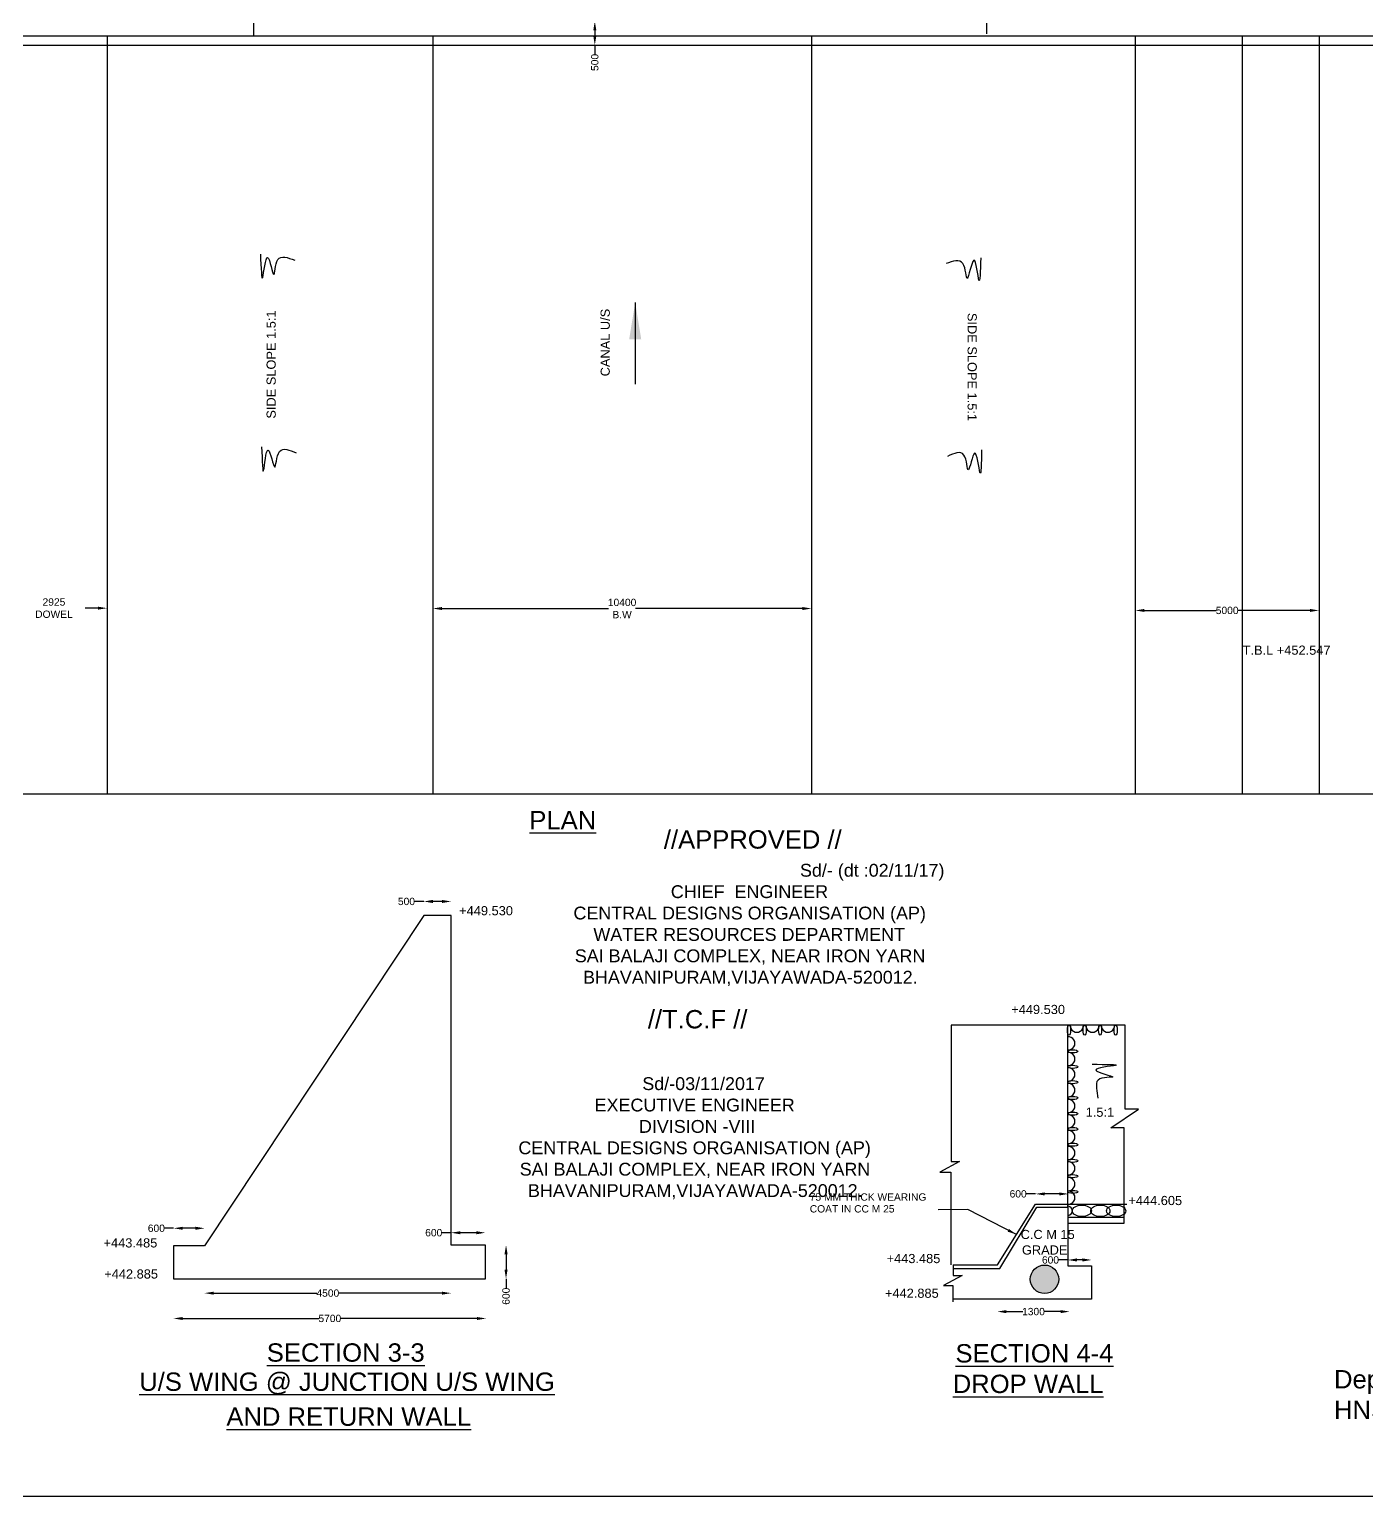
# Model space of a CAD drawing. Header units: millimetres. Extents: x 1715538 to 1727429, y 45608974 to 45617487.
# Drawn here: x 1719330 to 1722978, y 45608974 to 45612977 of the extents above; entities that cross this region are included whole.
import ezdxf

# ---------------------------------------------------------------- set-up
doc = ezdxf.new("R2010")
doc.units = ezdxf.units.MM
doc.header["$MEASUREMENT"] = 0
for name, color, linetype in [('DIMENSION', 7, 'Continuous'), ('DIMENSIONS', 7, 'Continuous'), ('DRAWING', 2, 'Continuous'), ('TEXT', 7, 'Continuous')]:
    doc.layers.add(name, color=color, linetype=linetype)
doc.styles.get("Standard").update_dxf_attribs({"font": 'arial.ttf', "height": 20})
doc.dimstyles.get("Standard").update_dxf_attribs({"dimtxt": 20, "dimasz": 25, "dimexe": 0.18, "dimexo": 0.0625, "dimgap": 0.09, "dimtad": 0, "dimdec": 0, "dimzin": 0, "dimdsep": 46, "dimtxsty": 'Standard', "dimcen": 0.09, "dimse1": 1, "dimse2": 1, "dimadec": 0, "dimazin": 0, "dimtfac": 1, "dimtdec": 0, "dimtofl": 0, "dimtmove": 0, "dimatfit": 3, "dimfxl": 1, "dimtolj": 1, "dimtzin": 0, "dimarcsym": 0})

# ---------------------------------------------------------------- blocks, each defined once
blk = doc.blocks.new('*D85')
at = {"layer": 'Defpoints', "color": 0, "transparency": 16777216}
for p in [(1720872.7, 45612999.7), (1720872.7, 45612934.3), (1720872.7, 45612934.3)]:
    blk.add_point(p, dxfattribs=at)
at = {"layer": 'TEXT', "color": 0, "lineweight": -2, "transparency": 16777216}
for p, q in [((1720872.7, 45612974.7), (1720872.7, 45612959.3)), ((1720872.7, 45612934.3), (1720872.7, 45612909.3))]:
    blk.add_line(p, q, dxfattribs=at)
at = {"layer": 'TEXT', "color": 0, "transparency": 16777216}
for points in [[(1720868.6, 45612974.7), (1720876.9, 45612974.7), (1720872.7, 45612999.7)], [(1720868.6, 45612959.3), (1720876.9, 45612959.3), (1720872.7, 45612934.3)]]:
    blk.add_solid(points, dxfattribs=at)
at = {"layer": 'TEXT', "color": 0, "transparency": 16777216, "insert": (1720872.7, 45612887.2), "char_height": 20, "attachment_point": 5, "rotation": 90}
blk.add_mtext('\\A1;500', dxfattribs=at)
blk = doc.blocks.new('*D103')
at = {"layer": 'Defpoints', "color": 0, "transparency": 16777216}
for p in [(1722347.2, 45611392.1), (1722347.2, 45611392.1), (1722848.4, 45611392.1)]:
    blk.add_point(p, dxfattribs=at)
at = {"layer": 'TEXT', "color": 0, "lineweight": -2, "transparency": 16777216}
for p, q in [((1722372.2, 45611392.1), (1722567.9, 45611392.1)), ((1722823.4, 45611392.1), (1722627.7, 45611392.1))]:
    blk.add_line(p, q, dxfattribs=at)
at = {"layer": 'TEXT', "color": 0, "transparency": 16777216}
for points in [[(1722372.2, 45611396.3), (1722372.2, 45611388), (1722347.2, 45611392.1)], [(1722823.4, 45611396.3), (1722823.4, 45611388), (1722848.4, 45611392.1)]]:
    blk.add_solid(points, dxfattribs=at)
at = {"layer": 'TEXT', "color": 0, "transparency": 16777216, "insert": (1722597.8, 45611392.1), "char_height": 20, "attachment_point": 5}
blk.add_mtext('\\A1;5000', dxfattribs=at)
blk = doc.blocks.new('*D104')
at = {"layer": 'Defpoints', "color": 0, "transparency": 16777216}
for p in [(1720430.7, 45611397.4), (1720430.7, 45611392.1), (1721463.5, 45611392.1)]:
    blk.add_point(p, dxfattribs=at)
at = {"layer": 'TEXT', "color": 0, "lineweight": -2, "transparency": 16777216}
for p, q in [((1720455.7, 45611397.4), (1720910.3, 45611397.4)), ((1721438.5, 45611397.4), (1720983.8, 45611397.4))]:
    blk.add_line(p, q, dxfattribs=at)
at = {"layer": 'TEXT', "color": 0, "transparency": 16777216}
for points in [[(1720455.7, 45611401.6), (1720455.7, 45611393.2), (1720430.7, 45611397.4)], [(1721438.5, 45611401.6), (1721438.5, 45611393.2), (1721463.5, 45611397.4)]]:
    blk.add_solid(points, dxfattribs=at)
at = {"layer": 'TEXT', "color": 0, "transparency": 16777216, "insert": (1720947.1, 45611397.4), "char_height": 20, "attachment_point": 5}
blk.add_mtext('\\A1;10400 \\PB.W', dxfattribs=at)
blk = doc.blocks.new('*D114')
at = {"layer": 'Defpoints', "color": 0, "transparency": 16777216}
for p in [(1719723.7, 45609706.6), (1719723.7, 45609659.1), (1719808.2, 45609659.1)]:
    blk.add_point(p, dxfattribs=at)
at = {"layer": 'TEXT', "color": 0, "lineweight": -2, "transparency": 16777216}
for p, q in [((1719723.7, 45609706.6), (1719698.7, 45609706.6)), ((1719783.2, 45609706.6), (1719748.7, 45609706.6))]:
    blk.add_line(p, q, dxfattribs=at)
at = {"layer": 'TEXT', "color": 0, "transparency": 16777216}
for points in [[(1719748.7, 45609710.8), (1719748.7, 45609702.5), (1719723.7, 45609706.6)], [(1719783.2, 45609710.8), (1719783.2, 45609702.5), (1719808.2, 45609706.6)]]:
    blk.add_solid(points, dxfattribs=at)
at = {"layer": 'TEXT', "color": 0, "transparency": 16777216, "insert": (1719676.5, 45609706.6), "char_height": 20, "attachment_point": 5}
blk.add_mtext('\\A1;600', dxfattribs=at)
blk = doc.blocks.new('*D115')
at = {"layer": 'Defpoints', "color": 0, "transparency": 16777216}
for p in [(1719808.2, 45609659.1), (1720480.5, 45609660.9), (1720480.5, 45609529.7)]:
    blk.add_point(p, dxfattribs=at)
at = {"layer": 'TEXT', "color": 0, "lineweight": -2, "transparency": 16777216}
for p, q in [((1719833.2, 45609529.7), (1720114.1, 45609529.7)), ((1720455.5, 45609529.7), (1720174.7, 45609529.7))]:
    blk.add_line(p, q, dxfattribs=at)
at = {"layer": 'TEXT', "color": 0, "transparency": 16777216}
for points in [[(1719833.2, 45609533.8), (1719833.2, 45609525.5), (1719808.2, 45609529.7)], [(1720455.5, 45609533.8), (1720455.5, 45609525.5), (1720480.5, 45609529.7)]]:
    blk.add_solid(points, dxfattribs=at)
at = {"layer": 'TEXT', "color": 0, "transparency": 16777216, "insert": (1720144.4, 45609529.7), "char_height": 20, "attachment_point": 5}
blk.add_mtext('\\A1;4500', dxfattribs=at)
blk = doc.blocks.new('*D116')
at = {"layer": 'Defpoints', "color": 0, "transparency": 16777216}
for p in [(1719723.6, 45609457.2), (1720576, 45609460.6), (1720576, 45609456)]:
    blk.add_point(p, dxfattribs=at)
at = {"layer": 'DIMENSIONS', "color": 0, "lineweight": -2, "transparency": 16777216}
for p, q in [((1719748.6, 45609460.6), (1720119.9, 45609460.6)), ((1720551, 45609460.6), (1720179.7, 45609460.6))]:
    blk.add_line(p, q, dxfattribs=at)
at = {"layer": 'DIMENSIONS', "color": 0, "transparency": 16777216}
for points in [[(1719748.6, 45609464.7), (1719748.6, 45609456.4), (1719723.6, 45609460.6)], [(1720551, 45609464.7), (1720551, 45609456.4), (1720576, 45609460.6)]]:
    blk.add_solid(points, dxfattribs=at)
at = {"layer": 'DIMENSIONS', "color": 0, "transparency": 16777216, "insert": (1720149.8, 45609460.6), "char_height": 20, "attachment_point": 5}
blk.add_mtext('\\A1;5700', dxfattribs=at)
blk = doc.blocks.new('*D117')
at = {"layer": 'Defpoints', "color": 0, "transparency": 16777216}
for p in [(1720574.3, 45609660.9), (1720574.3, 45609568.5), (1720630.5, 45609568.5)]:
    blk.add_point(p, dxfattribs=at)
at = {"layer": 'TEXT', "color": 0, "lineweight": -2, "transparency": 16777216}
for p, q in [((1720630.5, 45609635.9), (1720630.5, 45609593.5)), ((1720630.5, 45609568.5), (1720630.5, 45609543.5))]:
    blk.add_line(p, q, dxfattribs=at)
at = {"layer": 'TEXT', "color": 0, "transparency": 16777216}
for points in [[(1720626.3, 45609635.9), (1720634.7, 45609635.9), (1720630.5, 45609660.9)], [(1720626.3, 45609593.5), (1720634.7, 45609593.5), (1720630.5, 45609568.5)]]:
    blk.add_solid(points, dxfattribs=at)
at = {"layer": 'TEXT', "color": 0, "transparency": 16777216, "insert": (1720630.5, 45609521.3), "char_height": 20, "attachment_point": 5, "rotation": 90}
blk.add_mtext('\\A1;600', dxfattribs=at)
blk = doc.blocks.new('*D118')
at = {"layer": 'Defpoints', "color": 0, "transparency": 16777216}
for p in [(1720480.5, 45609694.5), (1720480.5, 45609660.9), (1720574.3, 45609660.9)]:
    blk.add_point(p, dxfattribs=at)
at = {"layer": 'TEXT', "color": 0, "lineweight": -2, "transparency": 16777216}
for p, q in [((1720480.5, 45609694.5), (1720455.5, 45609694.5)), ((1720549.3, 45609694.5), (1720505.5, 45609694.5))]:
    blk.add_line(p, q, dxfattribs=at)
at = {"layer": 'TEXT', "color": 0, "transparency": 16777216}
for points in [[(1720505.5, 45609698.6), (1720505.5, 45609690.3), (1720480.5, 45609694.5)], [(1720549.3, 45609698.6), (1720549.3, 45609690.3), (1720574.3, 45609694.5)]]:
    blk.add_solid(points, dxfattribs=at)
at = {"layer": 'TEXT', "color": 0, "transparency": 16777216, "insert": (1720433.3, 45609694.5), "char_height": 20, "attachment_point": 5}
blk.add_mtext('\\A1;600', dxfattribs=at)
blk = doc.blocks.new('*D119')
at = {"layer": 'Defpoints', "color": 0, "transparency": 16777216}
for p in [(1720405.9, 45610598.2), (1720405.9, 45610560), (1720480.5, 45610560)]:
    blk.add_point(p, dxfattribs=at)
at = {"layer": 'TEXT', "color": 0, "lineweight": -2, "transparency": 16777216}
for p, q in [((1720405.9, 45610598.2), (1720380.9, 45610598.2)), ((1720455.5, 45610598.2), (1720430.9, 45610598.2))]:
    blk.add_line(p, q, dxfattribs=at)
at = {"layer": 'TEXT', "color": 0, "transparency": 16777216}
for points in [[(1720430.9, 45610602.4), (1720430.9, 45610594), (1720405.9, 45610598.2)], [(1720455.5, 45610602.4), (1720455.5, 45610594), (1720480.5, 45610598.2)]]:
    blk.add_solid(points, dxfattribs=at)
at = {"layer": 'TEXT', "color": 0, "transparency": 16777216, "insert": (1720358.8, 45610598.2), "char_height": 20, "attachment_point": 5}
blk.add_mtext('\\A1;500', dxfattribs=at)
blk = doc.blocks.new('*D120')
at = {"layer": 'Defpoints', "color": 0, "transparency": 16777216}
for p in [(1721970.5, 45609479.3), (1721970.5, 45609478.4), (1722168.4, 45609479.3)]:
    blk.add_point(p, dxfattribs=at)
at = {"layer": 'TEXT', "color": 0, "lineweight": -2, "transparency": 16777216}
for p, q in [((1721995.5, 45609479.3), (1722040.5, 45609479.3)), ((1722143.4, 45609479.3), (1722098.4, 45609479.3))]:
    blk.add_line(p, q, dxfattribs=at)
at = {"layer": 'TEXT', "color": 0, "transparency": 16777216}
for points in [[(1721995.5, 45609483.4), (1721995.5, 45609475.1), (1721970.5, 45609479.3)], [(1722143.4, 45609483.4), (1722143.4, 45609475.1), (1722168.4, 45609479.3)]]:
    blk.add_solid(points, dxfattribs=at)
at = {"layer": 'TEXT', "color": 0, "transparency": 16777216, "insert": (1722069.4, 45609479.3), "char_height": 20, "attachment_point": 5}
blk.add_mtext('\\A1;1300', dxfattribs=at)
blk = doc.blocks.new('*D121')
at = {"layer": 'Defpoints', "color": 0, "transparency": 16777216}
for p in [(1722163, 45609620.2), (1722163, 45609604.6), (1722228, 45609604.6)]:
    blk.add_point(p, dxfattribs=at)
at = {"layer": 'TEXT', "color": 0, "lineweight": -2, "transparency": 16777216}
for p, q in [((1722163, 45609620.2), (1722138, 45609620.2)), ((1722203, 45609620.2), (1722188, 45609620.2))]:
    blk.add_line(p, q, dxfattribs=at)
at = {"layer": 'TEXT', "color": 0, "transparency": 16777216}
for points in [[(1722188, 45609624.4), (1722188, 45609616), (1722163, 45609620.2)], [(1722203, 45609624.4), (1722203, 45609616), (1722228, 45609620.2)]]:
    blk.add_solid(points, dxfattribs=at)
at = {"layer": 'TEXT', "color": 0, "transparency": 16777216, "insert": (1722115.8, 45609620.2), "char_height": 20, "attachment_point": 5}
blk.add_mtext('\\A1;600', dxfattribs=at)
blk = doc.blocks.new('*D122')
at = {"layer": 'Defpoints', "color": 0, "transparency": 16777216}
for p in [(1722074.8, 45609800.4), (1722074.8, 45609772.5), (1722164.6, 45609772.1)]:
    blk.add_point(p, dxfattribs=at)
at = {"layer": 'TEXT', "color": 0, "lineweight": -2, "transparency": 16777216}
for p, q in [((1722074.8, 45609800.4), (1722049.8, 45609800.4)), ((1722139.6, 45609800.4), (1722099.8, 45609800.4))]:
    blk.add_line(p, q, dxfattribs=at)
at = {"layer": 'TEXT', "color": 0, "transparency": 16777216}
for points in [[(1722099.8, 45609804.5), (1722099.8, 45609796.2), (1722074.8, 45609800.4)], [(1722139.6, 45609804.5), (1722139.6, 45609796.2), (1722164.6, 45609800.4)]]:
    blk.add_solid(points, dxfattribs=at)
at = {"layer": 'TEXT', "color": 0, "transparency": 16777216, "insert": (1722027.6, 45609800.4), "char_height": 20, "attachment_point": 5}
blk.add_mtext('\\A1;600', dxfattribs=at)

msp = doc.modelspace()

# ---------------------------------------------------------------- hatches: boundary and pattern name
at = {"layer": 'TEXT'}
h = msp.add_hatch(dxfattribs=at)
h.set_pattern_fill('AR-CONC', color=0)
h.set_pattern_definition([(50, (0, 0), (7.172601826, -0.6275213498), [0.75, -8.25]), (355, (0, 0), (-1.3875133361, 7.521921337), [0.6, -6.6]), (100.45144446, (0.598, -0.052), (5.7850884673, 6.8943999097), [0.63740192, -7.01142112]), (46.1842, (0, 2), (10.6724133067, -1.655192808), [1.125, -12.375]), (96.63563549, (0.889, 1.862), (9.3466194567, 9.7411860077), [0.95610342, -10.5171376]), (351.18416399, (0, 2), (9.3466194505, 9.7411860027), [0.9, -9.90000001]), (21, (1, 1.5), (5.9690705212, -4.02618890665), [0.75, -8.25]), (326, (1, 1.5), (2.4331533192, 7.2515004505), [0.6, -6.6]), (71.45144474, (1.4974, 1.1645), (8.4022237673, 3.2253115281), [0.6374019, -7.01142112]), (37.5, (0, 0), (0.12159855317, 3.32893853831), [0, -6.52, 0, -6.7, 0, -6.625]), (7.5, (0, 0), (2.63069537442, 3.94411711882), [0, -3.82, 0, -6.37, 0, -2.525]), (327.5, (-2.23, 0), (5.33822436172, -0.22554871734), [0, -2.5, 0, -7.8, 0, -10.35]), (317.5, (-3.23, 0), (5.8318616934, 1.0010498233), [0, -3.25, 0, -5.18, 0, -7.35])])
h.paths.add_polyline_path([(1722060.8, 45609567.6, 1), (1722138.4, 45609567.6, 1)])
h.paths.add_polyline_path([(1718290.4, 45610027.5, 1), (1718368.9, 45610027.5, 1)])

# ---------------------------------------------------------------- linework, layer by layer
at = {"layer": 'DRAWING', "color": 0}
msp.add_lwpolyline([(1715537.6, 45617487.1), (1727428.9, 45617487.1), (1727428.9, 45608974.5), (1715537.6, 45608974.5)], close=True, dxfattribs=at)
at = {"layer": 'TEXT', "color": 0}
msp.add_line((1719517.1, 45611398.4), (1719482.6, 45611398.4), dxfattribs=at)
msp.add_lwpolyline([(1717953.8, 45613796.4), (1723537.5, 45613796.4), (1723537.5, 45612958.7), (1717953.8, 45612958.7)], close=True, dxfattribs=at)
for points in [[(1719942.9, 45612958.7), (1719942.9, 45613796.4)], [(1721941.8, 45612964.9), (1721941.8, 45613802.7)], [(1719542.1, 45612958.7), (1719542.1, 45610891.8)], [(1720430.7, 45612958.7), (1720430.7, 45610891.8)], [(1721463.5, 45612958.7), (1721463.5, 45610891.8)], [(1722347.2, 45612958.7), (1722347.2, 45610891.8)], [(1722638.5, 45612958.7), (1722638.5, 45610891.8)], [(1722848.4, 45612958.7), (1722848.4, 45610891.8)], [(1717956.6, 45612934.3), (1723537.9, 45612934.3)], [(1715993.4, 45610891.8), (1725628.9, 45610891.8)], [(1719808.2, 45609659.1), (1719723.7, 45609659.1), (1719723.7, 45609568.5), (1720574.3, 45609568.5), (1720574.3, 45609660.9), (1720480.5, 45609660.9), (1720480.5, 45610560), (1720405.9, 45610560), (1719808.2, 45609659.1)], [(1722319.2, 45610260.9), (1721845, 45610260.9), (1721845, 45609888.7), (1721867.2, 45609888.7), (1721813.7, 45609859.5), (1721844.4, 45609859.5), (1721844.4, 45609606.9)], [(1722163, 45609720.4), (1722317.1, 45609720.4), (1722317.1, 45609981), (1722280.8, 45609981), (1722355.5, 45610031.2), (1722319.2, 45610031.2), (1722319.2, 45610260.9)], [(1722163, 45609763.8), (1722163, 45610260.9)], [(1721850.5, 45609597.2), (1721978, 45609597.2), (1722078.7, 45609763.8), (1722163, 45609763.8), (1722163, 45609604.6), (1722228, 45609604.6), (1722228, 45609513.6), (1721849.6, 45609513.6)], [(1721850.5, 45609606.9), (1721971.2, 45609606.9), (1722074.8, 45609772.5), (1722324, 45609772.5)], [(1722163, 45609737.3), (1722317.1, 45609737.3)], [(1721850.5, 45609606.9), (1721850.5, 45609578.2), (1721874.8, 45609578.2), (1721824.4, 45609550.3), (1721849.6, 45609550.3), (1721849.6, 45609506)]]:
    msp.add_lwpolyline(points, dxfattribs=at)
msp.add_circle((1722099.6, 45609567.6), 38.8, dxfattribs=at)
for centre, start, end in [((1722187.7, 45610259.3), 174.9918, 5.0082), ((1722230.5, 45610259.3), 174.9918, 5.0082), ((1722272.4, 45610259.3), 174.9918, 5.0082), ((1722164.6, 45610211.4), 264.9918, 95.0082), ((1722164.6, 45610168.2), 264.9918, 95.0082), ((1722164.6, 45610126.3), 264.9918, 95.0082), ((1722164.6, 45610083.5), 264.9918, 95.0082), ((1722164.6, 45610040.4), 264.9918, 95.0082), ((1722164.6, 45609998.5), 264.9918, 95.0082), ((1722164.6, 45609955.7), 264.9918, 95.0082), ((1722164.6, 45609911.9), 264.9918, 95.0082), ((1722164.6, 45609870), 264.9918, 95.0082), ((1722164.6, 45609827.1), 264.9918, 95.0082), ((1722164.6, 45609790.1), 264.9918, 95.0082)]:
    msp.add_arc(centre, 18, start, end, dxfattribs=at)
for centre, major_axis, ratio in [((1722166.5, 45610247), (0, 13.9), 0.305659), ((1722209.3, 45610247), (0, 13.9), 0.305659), ((1722251.2, 45610247), (0, 13.9), 0.305659), ((1722293.4, 45610247), (0, 13.9), 0.305659), ((1722176.8, 45610189.2), (-13.9, 0), 0.305659), ((1722176.8, 45610147), (-13.9, 0), 0.305659), ((1722176.8, 45610105.1), (-13.9, 0), 0.305659), ((1722176.8, 45610062.3), (-13.9, 0), 0.305659), ((1722176.8, 45610019.2), (-13.9, 0), 0.305659), ((1722176.8, 45609977.3), (-13.9, 0), 0.305659), ((1722176.8, 45609934.5), (-13.9, 0), 0.305659), ((1722176.8, 45609890.7), (-13.9, 0), 0.305659), ((1722176.8, 45609848.8), (-13.9, 0), 0.305659), ((1722176.8, 45609805.9), (-13.9, 0), 0.305659), ((1722201.4, 45609754.2), (26.2, 0), 0.603195), ((1722251.9, 45609754.2), (26.2, 0), 0.603195), ((1722294.8, 45609754.2), (26.2, 0), 0.603195)]:
    msp.add_ellipse(centre, major_axis=major_axis, ratio=ratio, dxfattribs=at)
msp.add_ellipse((1722150, 45609754.2), major_axis=(26.2, 0), ratio=0.603195, start_param=5.231823, end_param=7.334547, dxfattribs=at)
for points in [[(1719960.4, 45612364.4), (1719966.8, 45612300.9), (1719980.2, 45612354.7), (1719997.1, 45612308.2), (1720008.2, 45612349.2), (1720053.9, 45612347.4)], [(1721925.4, 45612354), (1721920.6, 45612292.8), (1721906.7, 45612347.3), (1721888.4, 45612298.1), (1721877.1, 45612338.5), (1721831, 45612338.2)], [(1719963.8, 45611838.6), (1719969.3, 45611774.5), (1719981.8, 45611829.2), (1719999.4, 45611783.3), (1720012.8, 45611825.5), (1720058.1, 45611821.9)], [(1721927.8, 45611829.9), (1721923.5, 45611768.7), (1721908.8, 45611821.6), (1721891.8, 45611775.3), (1721879.7, 45611816.2), (1721834.8, 45611812.5)], [(1722229.1, 45610154), (1722292.6, 45610151.1), (1722239.9, 45610137.7), (1722286.3, 45610119.4), (1722245.7, 45610111.1), (1722241.4, 45610089.2), (1722245.4, 45610061.5)]]:
    msp.add_spline(points, degree=3, dxfattribs=at)
msp.add_solid([(1719517.1, 45611402.5), (1719517.1, 45611394.2), (1719542.1, 45611398.4)], dxfattribs=at)

# ---------------------------------------------------------------- texts
at = {"layer": 'DIMENSION', "color": 0, "char_height": 35, "width": 1121.327, "attachment_point": 1}
for s, insert in [('\\A1;^I^I^I^I^ISd/- (dt :02/11/17)\\P\\pi347.57;CHIEF  ENGINEER  \\P\\pi81.896;CENTRAL DESIGNS ORGANISATION (AP)\\P\\pi136.31;WATER RESOURCES DEPARTMENT \\P\\pi85.561;SAI BALAJI COMPLEX, NEAR IRON YARN \\P\\pi108.07;BHAVANIPURAM,VIJAYAWADA-520012.', (1720732.5, 45610700.8)), ('\\A1;\\pi325.68;^ISd/-03/11/2017\\P\\pi289.85;EXECUTIVE ENGINEER \\P\\pi397.14; DIVISION -VIII \\P\\pi81.896;CENTRAL DESIGNS ORGANISATION (AP) \\P\\pi85.561;SAI BALAJI COMPLEX, NEAR IRON YARN \\P\\pi108.07;BHAVANIPURAM,VIJAYAWADA-520012.', (1720582.3, 45610118.7))]:
    msp.add_mtext(s, dxfattribs=dict(at, insert=insert))
at = {"layer": 'TEXT', "color": 0}
for s, rotation, p in [('SIDE SLOPE 1.5:1', 90, (1720002.2, 45611915.4)), ('CANAL U/S', 90, (1720913.5, 45612030.8)), ('SIDE SLOPE 1.5:1', 270, (1721889.7, 45612203.9))]:
    msp.add_text(s, height=25, rotation=rotation, dxfattribs=at).set_placement(p)
for s, height, p in [('T.B.L +452.547', 25, (1722640.1, 45611271.3)), ('%%UPLAN', 50, (1720694.1, 45610795.1)), ('//APPROVED //', 50, (1721061.1, 45610742.4)), ('+449.530', 25, (1720502.7, 45610560.5)), ('+449.530', 25, (1722008.8, 45610291.1)), ('//T.C.F //', 50, (1721017.4, 45610252)), ('1.5:1', 25, (1722211.8, 45610010.8)), ('75 MM THICK WEARING ', 20, (1721459.1, 45609781.9)), ('+444.605', 25, (1722328.3, 45609769.9)), ('COAT IN CC M 25', 20, (1721459.1, 45609749.7)), ('+443.485', 25, (1719532.5, 45609654.3)), ('C.C M 15', 25, (1722034.4, 45609677.3)), ('+443.485', 25, (1721668.7, 45609611.6)), ('GRADE', 25, (1722037.9, 45609634.9)), ('+442.885', 25, (1719534.4, 45609569.5)), ('+442.885', 25, (1721664.3, 45609517)), ('%%USECTION 3-3', 50, (1719977.8, 45609342.7)), ('%%USECTION 4-4', 50, (1721856.6, 45609340.5)), ('%%UU/S WING @ JUNCTION U/S WING', 50, (1719629.8, 45609263.1)), ('%%UDROP WALL', 50, (1721849.2, 45609257.2)), ('%%UAND RETURN WALL', 50, (1719867.6, 45609167.8))]:
    msp.add_text(s, height=height, dxfattribs=at).set_placement(p)
at = {"layer": 'TEXT', "color": 0, "insert": (1719397.2, 45611398.4), "char_height": 20, "attachment_point": 5}
msp.add_mtext('\\A1;2925 \\PDOWEL', dxfattribs=at)
at = {"layer": 'TEXT', "color": 0, "insert": (1722889.4, 45609319.8), "char_height": 50, "width": 926.362, "attachment_point": 1}
msp.add_mtext('Deputy Executive Engineer  \\PHNSS Sub-Division NO:-3\\P\\pi180.58; DHARMAVARAM ', dxfattribs=at)

# ---------------------------------------------------------------- dimensions: what is measured, and where the dimension line sits
at = {"layer": 'DIMENSIONS', "color": 0}
dim = msp.add_linear_dim(base=(1720576, 45609460.6), p1=(1719723.6, 45609457.2), p2=(1720576, 45609456), text='5700', dimstyle='Standard', dxfattribs=at)
dim.commit()
dim.dimension.update_dxf_attribs({"geometry": '*D116', "text_midpoint": (1720149.8, 45609460.6)})
at = {"layer": 'TEXT', "color": 0}
for base, p1, p2, text, picture, middle in [((1720872.7, 45612934.3), (1720872.7, 45612999.7), (1720872.7, 45612934.3), '500', '*D85', (1720872.7, 45612887.2)), ((1720630.5, 45609568.5), (1720574.3, 45609660.9), (1720574.3, 45609568.5), '600', '*D117', (1720630.5, 45609521.3))]:
    dim = msp.add_linear_dim(base=base, p1=p1, p2=p2, angle=90, text=text, dimstyle='Standard', dxfattribs=at)
    dim.commit()
    dim.dimension.update_dxf_attribs({"geometry": picture, "text_midpoint": middle})
for base, p1, p2, text, picture, middle in [((1720430.7, 45611397.4), (1721463.5, 45611392.1), (1720430.7, 45611392.1), '10400 \\PB.W', '*D104', (1720947.1, 45611397.4)), ((1722347.2, 45611392.1), (1722848.4, 45611392.1), (1722347.2, 45611392.1), '5000', '*D103', (1722597.8, 45611392.1)), ((1720405.9, 45610598.2), (1720480.5, 45610560), (1720405.9, 45610560), '500', '*D119', (1720358.8, 45610598.2)), ((1722074.8, 45609800.4), (1722164.6, 45609772.1), (1722074.8, 45609772.5), '600', '*D122', (1722027.6, 45609800.4)), ((1719723.7, 45609706.6), (1719808.2, 45609659.1), (1719723.7, 45609659.1), '600', '*D114', (1719676.5, 45609706.6)), ((1720480.5, 45609694.5), (1720574.3, 45609660.9), (1720480.5, 45609660.9), '600', '*D118', (1720433.3, 45609694.5)), ((1720480.5, 45609529.7), (1719808.2, 45609659.1), (1720480.5, 45609660.9), '4500', '*D115', (1720144.4, 45609529.7)), ((1722163, 45609620.2), (1722228, 45609604.6), (1722163, 45609604.6), '600', '*D121', (1722115.8, 45609620.2)), ((1721970.5, 45609479.3), (1722168.4, 45609479.3), (1721970.5, 45609478.4), '1300', '*D120', (1722069.4, 45609479.3))]:
    dim = msp.add_linear_dim(base=base, p1=p1, p2=p2, text=text, dimstyle='Standard', dxfattribs=at)
    dim.commit()
    dim.dimension.update_dxf_attribs({"geometry": picture, "text_midpoint": middle})

# ---------------------------------------------------------------- leaders
for points, override in [([(1720982.9, 45612232), (1720982.9, 45612009.1)], {"dimasz": 100}), ([(1722023, 45609689.7), (1721889.9, 45609757.6), (1721809.8, 45609756.7)], {"dimgap": 0.09, "dimtad": 0})]:
    msp.add_leader(points, dimstyle='Standard', override=override, dxfattribs=at)

doc.saveas('drawing.dxf')
